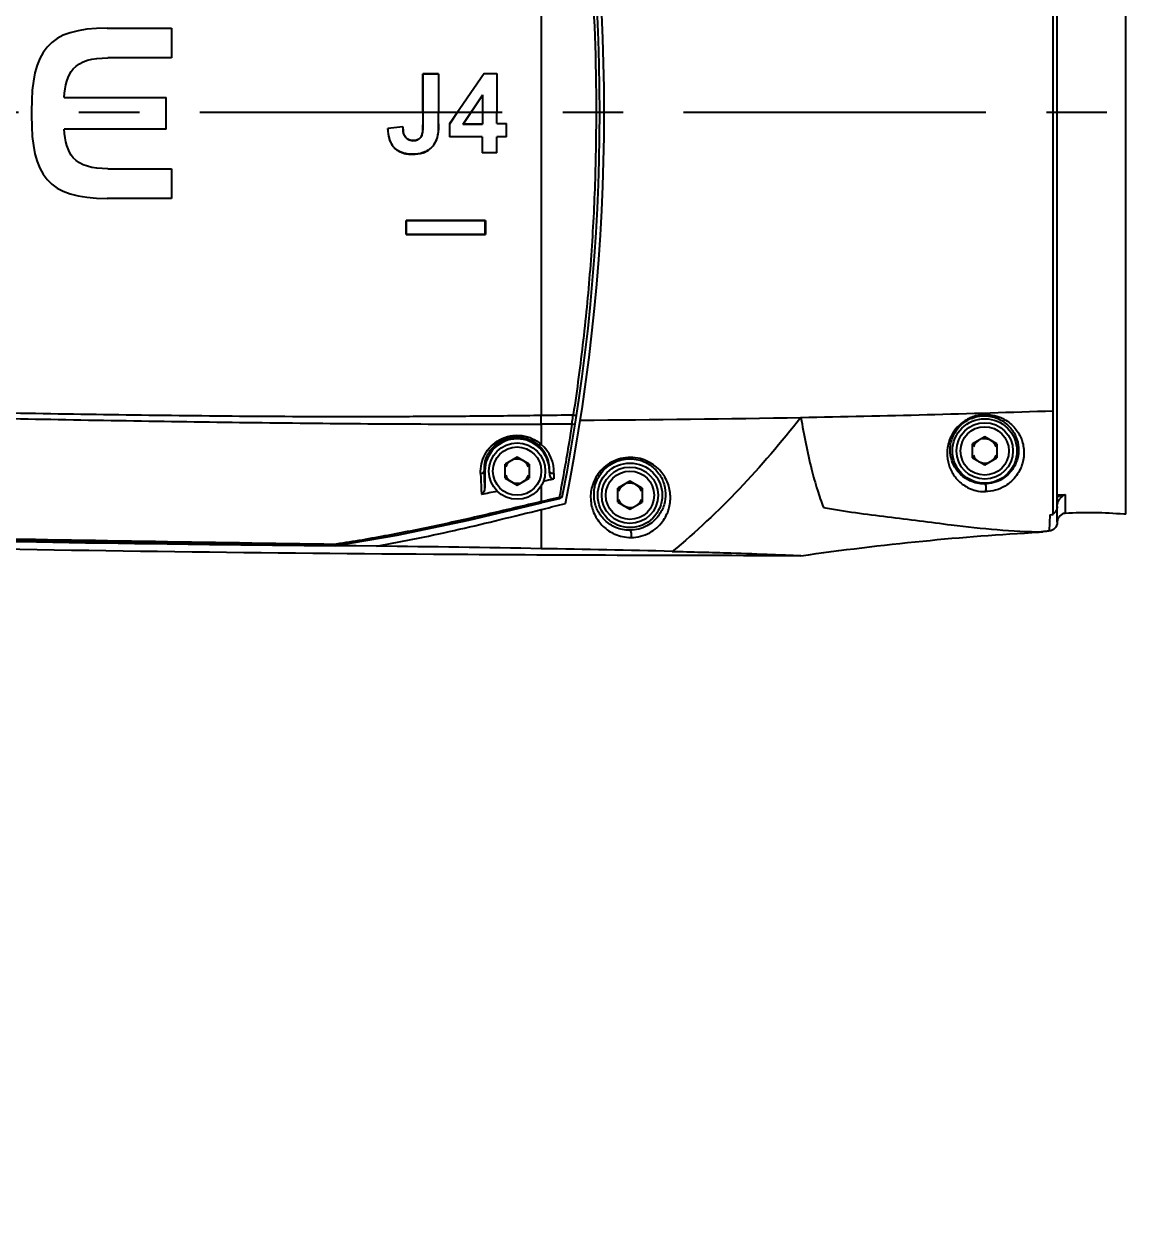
# Model space of a CAD drawing. Header units: millimetres. Extents: x 5828 to 6704, y 123 to 421.
# Drawn here: x 6560.75 to 6567.58, y 358.02 to 365.5 of the extents above; entities that cross this region are included whole.
import ezdxf

# ---------------------------------------------------------------- set-up
doc = ezdxf.new("R2010")
doc.units = ezdxf.units.MM
doc.linetypes.add('CENTER', pattern=[0.6, 0.375, -0.075, 0.075, -0.075])
for name, color, linetype in [('中心线', 7, 'Continuous'), ('外形图', 7, 'Continuous'), ('尺寸标注', 7, 'Continuous'), ('运动范围', 7, 'Continuous')]:
    doc.layers.add(name, color=color, linetype=linetype)
doc.styles.add('微软雅黑', font='msyh.ttc', dxfattribs={"height": 1.5})
doc.dimstyles.new('尺寸标注_1_20比例', dxfattribs={"dimtxt": 1.5, "dimasz": 1.25, "dimexe": 0.5, "dimexo": 0.4, "dimgap": 0.5, "dimtad": 1, "dimdec": 1, "dimlfac": 20, "dimdsep": 46, "dimtxsty": '微软雅黑', "dimcen": 0.09, "dimadec": 0, "dimazin": 0, "dimtp": 0.01, "dimtm": 0.01, "dimtfac": 1, "dimtdec": 1, "dimtofl": 0, "dimtmove": 0, "dimatfit": 3, "dimfxl": 1, "dimtolj": 1, "dimarcsym": 0})

# ---------------------------------------------------------------- blocks, each defined once
blk = doc.blocks.new('*D813')
at = {"layer": 'Defpoints', "color": 0}
for p in [(6512.9227, 388.7802), (6576.9026, 388.7802), (6574.4967, 314.9526)]:
    blk.add_point(p, dxfattribs=at)
at = {"layer": '尺寸标注', "color": 0, "lineweight": -2}
for p, q in [((6576.5026, 388.7802), (6512.4227, 388.7802)), ((6512.9227, 316.2026), (6512.9227, 387.5302)), ((6574.0967, 314.9526), (6512.4227, 314.9526))]:
    blk.add_line(p, q, dxfattribs=at)
at = {"layer": '尺寸标注', "color": 0}
for points in [[(6513.1311, 387.5302), (6512.7144, 387.5302), (6512.9227, 388.7802)], [(6512.7144, 316.2026), (6513.1311, 316.2026), (6512.9227, 314.9526)]]:
    blk.add_solid(points, dxfattribs=at)
at = {"layer": '尺寸标注', "color": 0, "insert": (6511.6437, 357.2687), "char_height": 1.5, "attachment_point": 5, "rotation": 90, "style": '微软雅黑'}
blk.add_mtext('\\A1;1476.6', dxfattribs=at)
blk = doc.blocks.new('*D815')
at = {"layer": 'Defpoints', "color": 0}
for p in [(6576.9026, 388.7802), (6505.2159, 289.3261), (6557.1036, 289.3261)]:
    blk.add_point(p, dxfattribs=at)
at = {"layer": '尺寸标注', "color": 0, "lineweight": -2}
for p, q in [((6576.5026, 388.7802), (6504.7159, 388.7802)), ((6505.2159, 387.5302), (6505.2159, 290.5761)), ((6556.7036, 289.3261), (6504.7159, 289.3261))]:
    blk.add_line(p, q, dxfattribs=at)
at = {"layer": '尺寸标注', "color": 0}
for points in [[(6505.4242, 387.5302), (6505.0076, 387.5302), (6505.2159, 388.7802)], [(6505.0076, 290.5761), (6505.4242, 290.5761), (6505.2159, 289.3261)]]:
    blk.add_solid(points, dxfattribs=at)
at = {"layer": '尺寸标注', "color": 0, "insert": (6503.9368, 339.3991), "char_height": 1.5, "attachment_point": 5, "rotation": 90, "style": '微软雅黑'}
blk.add_mtext('\\A1;1989.1', dxfattribs=at)

msp = doc.modelspace()

# ---------------------------------------------------------------- linework, layer by layer
at = {"layer": '中心线', "linetype": 'CENTER', "ltscale": 5}
msp.add_line((6546.8355, 364.9526), (6582.3651, 364.9526), dxfattribs=at)
at = {"layer": '外形图', "color": 7, "linetype": 'Continuous'}
for p, q in [((6567.1276, 362.4594), (6567.1276, 367.4458)), ((6567.1526, 362.4118), (6567.1526, 367.3933)), ((6567.578, 362.4601), (6567.578, 367.4452)), ((6563.9526, 366.8332), (6563.9526, 363.0721)), ((6561.2599, 365.4742), (6561.6596, 365.4742)), ((6561.6596, 365.4742), (6561.6596, 365.2902)), ((6561.6596, 365.2902), (6561.2646, 365.2902)), ((6563.217, 364.9526), (6563.217, 365.1923)), ((6563.2174, 365.1919), (6563.217, 365.1923)), ((6563.217, 365.1923), (6563.3159, 365.1923)), ((6563.2174, 365.1919), (6563.2174, 364.8748)), ((6563.3155, 365.1919), (6563.2174, 365.1919)), ((6563.3159, 365.1923), (6563.3159, 364.9526)), ((6563.5976, 365.1944), (6563.3844, 364.8822)), ((6563.5976, 365.1944), (6563.6768, 365.1943)), ((6563.6768, 365.1943), (6563.6768, 364.9526)), ((6563.467, 364.8795), (6563.5886, 365.0603)), ((6563.4678, 364.8799), (6563.5881, 365.0588)), ((6563.5886, 365.0603), (6563.5881, 365.0588)), ((6563.5886, 365.0603), (6563.5886, 364.8795)), ((6560.9939, 365.0447), (6561.6252, 365.0447)), ((6561.6252, 364.8482), (6561.6252, 365.0447)), ((6560.791, 364.9599), (6560.791, 364.9465)), ((6560.791, 364.9465), (6560.791, 364.933)), ((6563.2174, 364.9526), (6563.217, 364.9526)), ((6563.217, 364.9526), (6563.217, 364.8748)), ((6563.3155, 364.8811), (6563.3155, 364.9526)), ((6563.3155, 364.9526), (6563.3159, 364.9526)), ((6563.3159, 364.8811), (6563.3159, 364.9526)), ((6563.3848, 364.882), (6563.433, 364.9526)), ((6563.5162, 364.9526), (6563.5167, 364.9526)), ((6563.5881, 364.9526), (6563.5881, 364.8799)), ((6563.6767, 364.8825), (6563.6768, 364.9526)), ((6561.6252, 364.8482), (6560.9939, 364.8482)), ((6563.0949, 364.8634), (6563.0014, 364.8526)), ((6563.0018, 364.8522), (6563.0014, 364.8526)), ((6563.0945, 364.8629), (6563.0018, 364.8522)), ((6563.0945, 364.8629), (6563.0949, 364.8634)), ((6563.2174, 364.8748), (6563.217, 364.8748)), ((6563.3155, 364.8811), (6563.3159, 364.8811)), ((6563.467, 364.8795), (6563.4678, 364.8799)), ((6563.5886, 364.8795), (6563.467, 364.8795)), ((6563.4678, 364.8799), (6563.5881, 364.8799)), ((6563.5886, 364.8795), (6563.5881, 364.8799)), ((6563.6768, 364.8825), (6563.7378, 364.8825)), ((6563.5856, 364.7996), (6563.3844, 364.7996)), ((6563.7378, 364.7996), (6563.6768, 364.7996)), ((6563.6768, 364.7007), (6563.5856, 364.7007)), ((6561.2646, 364.6028), (6561.6596, 364.6028)), ((6561.6596, 364.6028), (6561.6596, 364.4188)), ((6561.6596, 364.4188), (6561.2599, 364.4188)), ((6563.1142, 364.1946), (6563.1142, 364.2814)), ((6563.1146, 364.281), (6563.1142, 364.2814)), ((6563.1142, 364.2814), (6563.6058, 364.2814)), ((6563.1146, 364.281), (6563.1146, 364.1951)), ((6563.6053, 364.281), (6563.1146, 364.281)), ((6563.6053, 364.281), (6563.6058, 364.2814)), ((6563.6053, 364.1951), (6563.6053, 364.281)), ((6563.6058, 364.2814), (6563.6058, 364.1946)), ((6563.1146, 364.1951), (6563.1142, 364.1946)), ((6563.6058, 364.1946), (6563.1142, 364.1946)), ((6563.1146, 364.1951), (6563.6053, 364.1951)), ((6563.6053, 364.1951), (6563.6058, 364.1946)), ((6564.151, 363.0795), (6564.1503, 363.0743)), ((6564.1511, 363.0794), (6564.1503, 363.0743)), ((6563.9527, 363.0181), (6563.9526, 362.8935)), ((6566.7026, 362.9392), (6566.6276, 362.8959)), ((6566.6276, 362.8093), (6566.6276, 362.8959)), ((6566.7776, 362.8959), (6566.7026, 362.9392)), ((6566.7776, 362.8959), (6566.7776, 362.8093)), ((6563.8026, 362.8142), (6563.7276, 362.7709)), ((6563.8776, 362.7709), (6563.8026, 362.8142)), ((6566.6276, 362.8093), (6566.7026, 362.766)), ((6566.7026, 362.766), (6566.7776, 362.8093)), ((6563.7276, 362.6843), (6563.7276, 362.7709)), ((6563.8776, 362.7709), (6563.8776, 362.6843)), ((6563.6026, 362.7276), (6563.5984, 362.7276)), ((6563.6026, 362.7276), (6563.6026, 362.6225)), ((6563.7276, 362.6843), (6563.8026, 362.641)), ((6563.8026, 362.641), (6563.8776, 362.6843)), ((6564.003, 362.7276), (6564.0026, 362.7168)), ((6564.0026, 362.7168), (6564.0026, 362.7276)), ((6564.003, 362.7276), (6564.0026, 362.7276)), ((6564.0314, 362.7118), (6564.03, 362.6796)), ((6564.5026, 362.6642), (6564.4276, 362.6209)), ((6564.5776, 362.6209), (6564.5026, 362.6642)), ((6563.9526, 362.6427), (6563.9526, 362.5382)), ((6564.4276, 362.5343), (6564.4276, 362.6209)), ((6564.5776, 362.6209), (6564.5776, 362.5343)), ((6563.9526, 362.538), (6563.9545, 362.53)), ((6564.066, 362.5566), (6563.9545, 362.53)), ((6564.0269, 362.5556), (6563.9897, 362.5468)), ((6564.0669, 362.5793), (6564.0642, 362.5644)), ((6564.0642, 362.5644), (6564.066, 362.5566)), ((6564.4276, 362.5343), (6564.5026, 362.491)), ((6564.5026, 362.491), (6564.5776, 362.5343)), ((6567.1526, 362.5814), (6567.2017, 362.5823)), ((6567.1526, 362.5493), (6567.16, 362.545)), ((6567.1526, 362.5163), (6567.1533, 362.5257)), ((6567.2017, 362.5823), (6567.2017, 362.4653)), ((6563.9526, 362.4894), (6563.9638, 362.4922)), ((6563.9526, 362.4894), (6563.9526, 362.2466)), ((6567.1047, 362.3563), (6567.1092, 362.4568)), ((6567.578, 362.4601), (6567.5651, 362.4598)), ((6567.0426, 362.3484), (6567.0401, 362.3481)), ((6562.9315, 362.2628), (6562.6781, 362.2672)), ((6562.6781, 362.2661), (6562.6781, 362.2661)), ((6562.9315, 362.2628), (6562.6781, 362.265)), ((6562.6782, 362.275), (6562.6806, 362.2749)), ((6562.6783, 362.2752), (6562.6807, 362.2752)), ((6562.6807, 362.2752), (6562.682, 362.2663))]:
    msp.add_line(p, q, dxfattribs=at)
msp.add_lwpolyline([(6562.682, 362.2663), (6563.058, 362.33), (6563.503, 362.424), (6563.9545, 362.53)], dxfattribs=at)
for centre, radius in [((6566.7026, 362.8526), 0.2), ((6566.7026, 362.8526), 0.175), ((6566.7026, 362.8526), 0.15), ((6563.8026, 362.7276), 0.175), ((6563.8026, 362.7276), 0.15), ((6564.5026, 362.5776), 0.2), ((6564.5026, 362.5776), 0.175), ((6564.5026, 362.5776), 0.15)]:
    msp.add_circle(centre, radius, dxfattribs=at)
for centre, radius, start, end in [((6551.9526, 364.9526), 12.39, 348.7079, 11.2921), ((6551.9509, 364.9526), 12.3644, 348.91849, 11.08152), ((6560.5094, 363.5417), 3.6707, 351.80257, 352.07542), ((6559.7095, 363.6525), 4.4782, 352.08181, 352.32466), ((6559.1166, 363.7333), 5.0766, 352.31493, 352.54199), ((6563.5048, 474.615), 111.5735, 270.354271, 271.056848), ((6563.8198, 458.9392), 95.8945, 271.041398, 271.97672), ((6563.8026, 362.7276), 0.2, 0, 180), ((6563.8013, 362.7374), 0.2019, 357.97069, 48.8058), ((6563.8027, 362.7207), 0.2288, 357.76596, 49.05542), ((6566.7026, 362.8526), 0.075, 120, 160.00237), ((6566.7026, 362.8526), 0.075, 19.99763, 100.00237), ((6566.7026, 362.8526), 0.075, 199.99763, 280.00237), ((6566.7026, 362.8526), 0.075, 300, 340.00237), ((6563.8012, 362.7364), 0.203, 171.82973, 182.47526), ((6563.8026, 362.7276), 0.075, 120, 160.00237), ((6563.8026, 362.7276), 0.075, 19.99763, 100.00237), ((6563.8026, 362.7276), 0.075, 199.99763, 280.00237), ((6563.8026, 362.7276), 0.075, 300, 340.00237), ((6563.8006, 362.7374), 0.2027, 357.23208, 357.98347), ((6564.5026, 362.5776), 0.075, 120, 160.00237), ((6564.5026, 362.5776), 0.075, 19.99763, 100.00237), ((6561.2069, 374.2776), 12.0563, 283.16382, 283.34524), ((6566.8575, 350.6229), 12.2639, 103.166, 103.3448), ((6564.0602, 362.5809), 0.025, 283.43316, 348.9185), ((6564.5026, 362.5776), 0.075, 199.99763, 280.00237), ((6564.5026, 362.5776), 0.075, 300, 340.00237), ((6567.2165, 362.4458), 0.1368, 111.06341, 117.8755), ((6567.2114, 362.5164), 0.0589, 160.61623, 170.94077), ((6567.2099, 362.517), 0.0573, 150.73585, 160.61039), ((6567.2384, 362.4996), 0.0907, 136.35205, 140.61916), ((6566.75, 365.0534), 2.6214, 277.87565, 278.2821), ((6567.3461, 359.9702), 2.4993, 84.97372, 93.31236), ((6564.2429, 561.6928), 199.4329, 268.013647, 269.550434), ((6564.1695, 561.8877), 199.6273, 268.341431, 269.271901), ((6564.9882, 618.1711), 255.9166, 269.248748, 269.482799), ((6556.5671, -70.9793), 433.2888, 89.023336, 89.158367), ((6561.7945, 237.233), 125.0322, 88.638545, 89.011028)]:
    msp.add_arc(centre, radius, start, end, dxfattribs=at)
for points, knots in [([(6564.1511, 366.8258), (6564.1751, 366.6727), (6564.2152, 366.3639), (6564.2753, 365.74), (6564.293, 365.268), (6564.293, 364.9526)], [0, 0, 0, 0, 0.24722, 0.496808, 1, 1, 1, 1]), ([(6564.293, 364.9526), (6564.2919, 364.7947), (6564.2871, 364.4792), (6564.2601, 364.008), (6564.2154, 363.5413), (6564.1747, 363.2325), (6564.1511, 363.0794)], [0, 0, 0, 0, 0.252049, 0.503249, 0.752808, 1, 1, 1, 1]), ([(6563.0014, 364.8526), (6563.0014, 364.8302), (6563.0055, 364.7962), (6563.0229, 364.7545), (6563.0508, 364.7189), (6563.0928, 364.6979), (6563.1372, 364.6921), (6563.1819, 364.6921), (6563.2382, 364.7031), (6563.2915, 364.7487), (6563.316, 364.8136), (6563.3159, 364.8587), (6563.3159, 364.8811)], [0, 0, 0, 0, 0.125337, 0.188082, 0.250689, 0.37485, 0.437499, 0.500179, 0.625029, 0.749466, 0.874385, 1, 1, 1, 1]), ([(6563.3155, 364.8811), (6563.3155, 364.8588), (6563.3156, 364.8139), (6563.2913, 364.7492), (6563.2382, 364.7037), (6563.1821, 364.6925), (6563.1375, 364.6925), (6563.0933, 364.6983), (6563.0513, 364.7191), (6563.0234, 364.7545), (6563.0059, 364.796), (6563.0019, 364.8299), (6563.0018, 364.8522)], [0, 0, 0, 0, 0.125397, 0.250315, 0.374814, 0.499657, 0.562346, 0.62501, 0.749322, 0.812052, 0.874737, 1, 1, 1, 1]), ([(6563.0945, 364.8629), (6563.0949, 364.8523), (6563.0951, 364.8363), (6563.0998, 364.8155), (6563.1099, 364.7967), (6563.1318, 364.7801), (6563.1638, 364.7742), (6563.1899, 364.7828), (6563.2059, 364.7971), (6563.2157, 364.8163), (6563.2183, 364.8431), (6563.2174, 364.8642), (6563.2174, 364.8748)], [0, 0, 0, 0, 0.125584, 0.188391, 0.251057, 0.375196, 0.499536, 0.623749, 0.686414, 0.749117, 0.874367, 1, 1, 1, 1]), ([(6563.217, 364.8748), (6563.217, 364.8642), (6563.2179, 364.8432), (6563.2153, 364.8165), (6563.2055, 364.7974), (6563.1896, 364.7832), (6563.1635, 364.7746), (6563.1317, 364.7807), (6563.1099, 364.7973), (6563.1, 364.8162), (6563.0956, 364.8369), (6563.0953, 364.8528), (6563.0949, 364.8634)], [0, 0, 0, 0, 0.125654, 0.250919, 0.313606, 0.376251, 0.500468, 0.624832, 0.748944, 0.811631, 0.874401, 1, 1, 1, 1]), ([(6563.9526, 363.0721), (6563.828, 363.0702), (6563.5788, 363.0677), (6563.2048, 363.0653), (6562.8306, 363.064), (6562.3312, 363.0648), (6561.7067, 363.0702), (6560.957, 363.0809), (6560.207, 363.0952), (6559.2069, 363.1201), (6558.2068, 363.152), (6557.2069, 363.1916), (6556.2072, 363.2348), (6554.9578, 363.2976), (6553.4593, 363.3849), (6552.4608, 363.4517), (6551.9617, 363.4868)], [0, 0, 0, 0, 0.03114, 0.062304, 0.093489, 0.12469, 0.187132, 0.249612, 0.312117, 0.374637, 0.499698, 0.562232, 0.624769, 0.749846, 0.874925, 1, 1, 1, 1]), ([(6551.9585, 363.4416), (6552.9572, 363.3731), (6554.456, 363.2824), (6556.2058, 363.1982), (6557.2059, 363.1566), (6558.2061, 363.118), (6559.2065, 363.0867), (6560.207, 363.0622), (6560.9572, 363.0475), (6561.707, 363.0349), (6562.7054, 363.0213), (6563.454, 363.0181), (6563.9527, 363.0181)], [0, 0, 0, 0, 0.250173, 0.375261, 0.437804, 0.500344, 0.625415, 0.687941, 0.75045, 0.812931, 0.875366, 1, 1, 1, 1]), ([(6563.9526, 363.0181), (6563.9527, 363.0222), (6563.953, 363.0402), (6563.9529, 363.0582), (6563.9526, 363.0721)], [0, 0, 0, 0, 0.230778, 1, 1, 1, 1]), ([(6564.1503, 363.0743), (6564.1553, 363.0737), (6564.1622, 363.0734), (6564.1693, 363.0743), (6564.172, 363.0757), (6564.1721, 363.0766)], [0, 0, 0, 0, 0.675194, 0.878978, 1, 1, 1, 1]), ([(6565.5627, 363.0605), (6565.4418, 362.9066), (6565.1918, 362.6138), (6564.9113, 362.3492), (6564.7653, 362.2299)], [0, 0, 0, 0, 0.509352, 1, 1, 1, 1]), ([(6565.5627, 363.0605), (6565.5811, 362.953), (6565.6108, 362.8016), (6565.6615, 362.6162), (6565.6885, 362.5375), (6565.7026, 362.502)], [0, 0, 0, 0, 0.567692, 0.801586, 1, 1, 1, 1]), ([(6566.7115, 363.0782), (6566.6892, 363.078), (6566.6426, 363.0724), (6566.5619, 363.0356), (6566.4942, 362.9614), (6566.466, 362.8661), (6566.4709, 362.7858), (6566.4968, 362.7184), (6566.5409, 362.6612), (6566.5944, 362.6245), (6566.6517, 362.6037), (6566.687, 362.6006), (6566.7067, 362.6001)], [0, 0, 0, 0, 0.089312, 0.185223, 0.349896, 0.472725, 0.574125, 0.666332, 0.757792, 0.859384, 0.921378, 1, 1, 1, 1]), ([(6566.7026, 362.6479), (6566.6714, 362.6477), (6566.6168, 362.6593), (6566.5546, 362.7012), (6566.5146, 362.7511), (6566.4905, 362.8101), (6566.4848, 362.8806), (6566.5084, 362.9654), (6566.5811, 363.0476), (6566.6613, 363.0708), (6566.7026, 363.0703)], [0, 0, 0, 0, 0.140615, 0.242396, 0.333718, 0.425462, 0.52606, 0.647945, 0.813451, 1, 1, 1, 1]), ([(6566.7115, 363.0782), (6566.711, 363.0772), (6566.7091, 363.0737), (6566.7054, 363.0704), (6566.7026, 363.0703)], [0, 0, 0, 0, 0.291513, 1, 1, 1, 1]), ([(6566.7026, 363.0703), (6566.7341, 363.07), (6566.7927, 363.056), (6566.8595, 363.0055), (6566.8997, 362.9423), (6566.916, 362.8729), (6566.9091, 362.8016), (6566.8763, 362.7314), (6566.8084, 362.6675), (6566.7405, 362.6482), (6566.7026, 362.6479)], [0, 0, 0, 0, 0.143902, 0.264846, 0.374535, 0.479529, 0.584719, 0.696019, 0.82648, 1, 1, 1, 1]), ([(6566.7115, 363.0782), (6566.7467, 363.0779), (6566.8126, 363.0624), (6566.8875, 363.0053), (6566.9323, 362.9335), (6566.9498, 362.8547), (6566.9408, 362.7737), (6566.9025, 362.6942), (6566.8255, 362.6224), (6566.7491, 362.6005), (6566.7067, 362.6002)], [0, 0, 0, 0, 0.142579, 0.263078, 0.372704, 0.478134, 0.584197, 0.696695, 0.828044, 1, 1, 1, 1]), ([(6564.1426, 363.0183), (6564.1368, 362.9811), (6564.1135, 362.8345), (6564.0875, 362.6883), (6564.0669, 362.5793)], [0, 0, 0, 0, 0.253053, 1, 1, 1, 1]), ([(6564.1426, 363.0183), (6564.1477, 363.0181), (6564.1568, 363.0189), (6564.1643, 363.0261), (6564.1648, 363.0298)], [0, 0, 0, 0, 0.580097, 1, 1, 1, 1]), ([(6563.5763, 362.7129), (6563.5746, 362.7524), (6563.5934, 362.838), (6563.6734, 362.9186), (6563.7607, 362.9494), (6563.8324, 362.9514), (6563.8988, 362.932), (6563.9365, 362.9075), (6563.9526, 362.8936)], [0, 0, 0, 0, 0.225958, 0.474995, 0.610738, 0.747245, 0.878013, 1, 1, 1, 1]), ([(6563.6003, 362.7653), (6563.605, 362.7978), (6563.6323, 362.865), (6563.7215, 362.9349), (6563.8377, 362.9471), (6563.9077, 362.9127), (6563.9343, 362.8894)], [0, 0, 0, 0, 0.229298, 0.483936, 0.753313, 1, 1, 1, 1]), ([(6563.9526, 362.8936), (6563.951, 362.8923), (6563.9458, 362.889), (6563.9379, 362.887), (6563.9343, 362.8894)], [0, 0, 0, 0, 0.320206, 1, 1, 1, 1]), ([(6564.5063, 362.8123), (6564.4859, 362.8119), (6564.4451, 362.8079), (6564.3887, 362.7859), (6564.3409, 362.7528), (6564.2936, 362.7005), (6564.2595, 362.6251), (6564.2557, 362.5328), (6564.2819, 362.4497), (6564.3248, 362.3923), (6564.3697, 362.3565), (6564.4099, 362.3345), (6564.4568, 362.3193), (6564.4909, 362.3163), (6564.5087, 362.3159)], [0, 0, 0, 0, 0.078435, 0.156419, 0.230778, 0.300426, 0.426319, 0.540634, 0.648822, 0.75598, 0.811329, 0.869203, 0.931364, 1, 1, 1, 1]), ([(6564.5063, 362.8124), (6564.5059, 362.8104), (6564.5053, 362.8077), (6564.5037, 362.804), (6564.5026, 362.804)], [0, 0, 0, 0, 0.650301, 1, 1, 1, 1]), ([(6564.5087, 362.3159), (6564.5286, 362.3156), (6564.569, 362.3214), (6564.6399, 362.3486), (6564.7061, 362.406), (6564.7475, 362.4892), (6564.7579, 362.5732), (6564.7409, 362.6555), (6564.7034, 362.7182), (6564.6589, 362.7607), (6564.6158, 362.7882), (6564.564, 362.8075), (6564.5259, 362.8118), (6564.5063, 362.8123)], [0, 0, 0, 0, 0.07728, 0.156478, 0.292629, 0.405598, 0.510179, 0.614984, 0.726562, 0.787435, 0.852863, 0.923695, 1, 1, 1, 1]), ([(6564.5026, 362.3607), (6564.4723, 362.3604), (6564.4153, 362.3718), (6564.3463, 362.4171), (6564.3, 362.4787), (6564.2767, 362.5527), (6564.2803, 362.635), (6564.3179, 362.7186), (6564.3949, 362.7864), (6564.4661, 362.8041), (6564.5026, 362.804)], [0, 0, 0, 0, 0.130533, 0.242922, 0.349486, 0.457199, 0.571426, 0.697915, 0.842561, 1, 1, 1, 1]), ([(6564.5026, 362.804), (6564.5365, 362.8038), (6564.6003, 362.7886), (6564.6716, 362.7327), (6564.7125, 362.6638), (6564.7272, 362.5905), (6564.7176, 362.5159), (6564.6801, 362.4418), (6564.6074, 362.3787), (6564.5387, 362.361), (6564.5026, 362.3607)], [0, 0, 0, 0, 0.14756, 0.273399, 0.384689, 0.488996, 0.593126, 0.70592, 0.842751, 1, 1, 1, 1]), ([(6563.5763, 362.7129), (6563.5793, 362.7132), (6563.588, 362.7148), (6563.598, 362.7215), (6563.5984, 362.7276)], [0, 0, 0, 0, 0.330903, 1, 1, 1, 1]), ([(6563.5763, 362.7129), (6563.5767, 362.7021), (6563.5785, 362.6591), (6563.5803, 362.6161), (6563.5818, 362.5839)], [0, 0, 0, 0, 0.251728, 1, 1, 1, 1]), ([(6564.0026, 362.7168), (6564.0026, 362.7125), (6564.0035, 362.7038), (6564.0079, 362.6914), (6564.0163, 362.6808), (6564.0258, 362.6787), (6564.03, 362.6796)], [0, 0, 0, 0, 0.250576, 0.501087, 0.751634, 1, 1, 1, 1]), ([(6564.0313, 362.7118), (6564.0247, 362.7114), (6564.0129, 362.713), (6564.0033, 362.7227), (6564.003, 362.7276)], [0, 0, 0, 0, 0.573615, 1, 1, 1, 1]), ([(6563.5818, 362.5837), (6563.5892, 362.5853), (6563.6005, 362.5995), (6563.6026, 362.6147), (6563.6026, 362.6225)], [0, 0, 0, 0, 0.492799, 1, 1, 1, 1]), ([(6563.5818, 362.5837), (6563.5979, 362.5871), (6563.63, 362.5944), (6563.6623, 362.6009), (6563.6784, 362.6044)], [0, 0, 0, 0, 0.499999, 1, 1, 1, 1]), ([(6566.7067, 362.6002), (6566.7097, 362.6038), (6566.712, 362.6136), (6566.7123, 362.6277), (6566.7105, 362.6392), (6566.7058, 362.6478), (6566.7026, 362.6479)], [0, 0, 0, 0, 0.276088, 0.55529, 0.810199, 1, 1, 1, 1]), ([(6563.9526, 362.5382), (6563.8472, 362.5132), (6563.6364, 362.4637), (6563.3197, 362.3914), (6563.0012, 362.3278), (6562.7879, 362.2903), (6562.6807, 362.2753)], [0, 0, 0, 0, 0.250001, 0.500005, 0.75, 1, 1, 1, 1]), ([(6564.0642, 362.5644), (6564.0651, 362.5644), (6564.0687, 362.5645), (6564.0723, 362.5652), (6564.0747, 362.5661)], [0, 0, 0, 0, 0.277855, 1, 1, 1, 1]), ([(6567.1728, 362.5622), (6567.1751, 362.5646), (6567.1836, 362.5726), (6567.1938, 362.5791), (6567.2017, 362.5823)], [0, 0, 0, 0, 0.274234, 1, 1, 1, 1]), ([(6562.9315, 362.2628), (6563.1033, 362.2927), (6563.4449, 362.3637), (6563.7833, 362.4477), (6563.9526, 362.4894)], [0, 0, 0, 0, 0.499987, 1, 1, 1, 1]), ([(6565.7026, 362.502), (6565.7684, 362.4889), (6565.901, 362.4691), (6566.1657, 362.436), (6566.3639, 362.4115), (6566.4956, 362.3942)], [0, 0, 0, 0, 0.251658, 0.502234, 1, 1, 1, 1]), ([(6567.2017, 362.4653), (6567.189, 362.4645), (6567.1694, 362.4549), (6567.1549, 362.4321), (6567.1526, 362.4181), (6567.1526, 362.4111)], [0, 0, 0, 0, 0.480737, 0.734476, 1, 1, 1, 1]), ([(6565.5627, 362.2028), (6564.8029, 362.2033), (6561.7634, 362.2129), (6558.7235, 362.2687), (6556.4457, 362.3638)], [0, 0, 0, 0, 0.249969, 1, 1, 1, 1]), ([(6557.3306, 362.3886), (6558.2225, 362.3564), (6560.0049, 362.3068), (6561.7877, 362.279), (6562.6781, 362.2661)], [0, 0, 0, 0, 0.500569, 1, 1, 1, 1]), ([(6557.331, 362.3979), (6558.3183, 362.3622), (6560.1006, 362.314), (6561.8833, 362.2868), (6562.6782, 362.275)], [0, 0, 0, 0, 0.554096, 1, 1, 1, 1]), ([(6564.5087, 362.3159), (6564.5108, 362.3203), (6564.5126, 362.3296), (6564.5122, 362.343), (6564.5101, 362.3534), (6564.5055, 362.3606), (6564.5026, 362.3607)], [0, 0, 0, 0, 0.301318, 0.576126, 0.820141, 1, 1, 1, 1]), ([(6566.4956, 362.3942), (6566.5904, 362.3837), (6566.7787, 362.3618), (6566.9683, 362.3514), (6567.0625, 362.3513)], [0, 0, 0, 0, 0.503275, 1, 1, 1, 1]), ([(6567.1526, 362.4111), (6567.153, 362.3967), (6567.1415, 362.3694), (6567.1162, 362.3576), (6567.1047, 362.3563)], [0, 0, 0, 0, 0.55468, 1, 1, 1, 1]), ([(6565.5627, 362.2028), (6565.8139, 362.2381), (6566.3054, 362.2974), (6566.7991, 362.3369), (6567.0401, 362.3481)], [0, 0, 0, 0, 0.512599, 1, 1, 1, 1]), ([(6567.0625, 362.3512), (6567.0602, 362.3508), (6567.0536, 362.35), (6567.0469, 362.3491), (6567.0426, 362.3484)], [0, 0, 0, 0, 0.340843, 1, 1, 1, 1]), ([(6567.1047, 362.3563), (6567.1006, 362.3558), (6567.0865, 362.3542), (6567.0724, 362.3525), (6567.0625, 362.3512)], [0, 0, 0, 0, 0.293322, 1, 1, 1, 1]), ([(6562.6781, 362.2661), (6562.6786, 362.2662), (6562.6793, 362.268), (6562.6797, 362.2694), (6562.6799, 362.2705)], [0, 0, 0, 0, 0.326639, 1, 1, 1, 1]), ([(6564.7652, 362.2299), (6564.8863, 362.2269), (6565.0907, 362.2214), (6565.3308, 362.2133), (6565.4552, 362.208), (6565.5217, 362.2051), (6565.5367, 362.2039), (6565.5657, 362.2028), (6565.5626, 362.2028)], [0, 0, 0, 0, 0.455142, 0.777103, 0.88129, 0.950311, 0.98836, 1, 1, 1, 1])]:
    msp.add_open_spline(points, degree=3, knots=knots, dxfattribs=at)
for points in [[(6561.2599, 365.4742), (6560.892, 365.4742), (6560.791, 365.3333), (6560.791, 364.9599)], [(6561.0496, 365.222), (6561.0943, 365.2729), (6561.1675, 365.2902), (6561.2646, 365.2902)], [(6560.9939, 365.0447), (6560.9981, 365.1179), (6561.0144, 365.1819), (6561.0496, 365.222)], [(6563.5881, 365.0588), (6563.5881, 365.0234), (6563.5881, 364.988), (6563.5881, 364.9526)], [(6560.791, 364.933), (6560.791, 364.5596), (6560.892, 364.4188), (6561.2599, 364.4188)], [(6561.0496, 364.6709), (6561.0144, 364.7111), (6560.9981, 364.775), (6560.9939, 364.8482)], [(6563.3844, 364.8822), (6563.3844, 364.8547), (6563.3843, 364.8271), (6563.3843, 364.7996)], [(6563.7377, 364.7996), (6563.7377, 364.8272), (6563.7378, 364.8549), (6563.7378, 364.8825)], [(6563.5857, 364.7996), (6563.5857, 364.7666), (6563.5854, 364.7337), (6563.5854, 364.7007)], [(6563.6766, 364.7007), (6563.6766, 364.7337), (6563.6769, 364.7667), (6563.6769, 364.7996)], [(6561.2646, 364.6028), (6561.1675, 364.6028), (6561.0943, 364.62), (6561.0496, 364.6709)], [(6564.1503, 363.0743), (6564.0844, 363.0736), (6564.0185, 363.0729), (6563.9526, 363.0721)], [(6564.1426, 363.0186), (6564.0793, 363.0183), (6564.0159, 363.018), (6563.9526, 363.0178)], [(6563.6026, 362.6225), (6563.6012, 362.6576), (6563.5998, 362.6926), (6563.5984, 362.7276)], [(6563.9663, 362.666), (6563.9876, 362.6705), (6564.0088, 362.675), (6564.03, 362.6796)], [(6563.9638, 362.4922), (6564.0101, 362.5036), (6564.0564, 362.5151), (6564.1027, 362.5265)], [(6564.0747, 362.5661), (6564.0773, 362.5671), (6564.0799, 362.5685), (6564.0818, 362.5705)], [(6564.0818, 362.5705), (6564.0832, 362.5721), (6564.0843, 362.5741), (6564.0847, 362.5761)], [(6567.16, 362.545), (6567.1624, 362.5493), (6567.1652, 362.5533), (6567.1684, 362.5572)], [(6567.1674, 362.5735), (6567.1784, 362.5777), (6567.19, 362.5807), (6567.2017, 362.5823)], [(6567.1407, 362.4747), (6567.1371, 362.4702), (6567.1326, 362.4663), (6567.1276, 362.4633)], [(6567.1526, 362.5084), (6567.1526, 362.4965), (6567.1482, 362.484), (6567.1407, 362.4747)], [(6562.682, 362.2663), (6562.6807, 362.2661), (6562.6794, 362.266), (6562.6782, 362.2663)], [(6562.6799, 362.2705), (6562.6803, 362.272), (6562.6805, 362.2736), (6562.6807, 362.2752)]]:
    msp.add_open_spline(points, degree=3, dxfattribs=at)
at = {"layer": '运动范围', "color": 7, "linetype": 'Continuous'}
msp.add_arc((6576.9026, 334.9526), 53.8276, 350, 225, dxfattribs=at)

# ---------------------------------------------------------------- dimensions: what is measured, and where the dimension line sits
at = {"layer": '尺寸标注'}
for base, p1, p2, picture, middle in [((6505.2159, 289.3261), (6576.9026, 388.7802), (6557.1036, 289.3261), '*D815', (6505.2159, 339.3991)), ((6512.9227, 388.7802), (6574.4967, 314.9526), (6576.9026, 388.7802), '*D813', (6512.9227, 357.2687))]:
    dim = msp.add_linear_dim(base=base, p1=p1, p2=p2, angle=90, dimstyle='尺寸标注_1_20比例', dxfattribs=at)
    dim.commit()
    dim.dimension.update_dxf_attribs({"geometry": picture, "text_midpoint": middle, "dimtype": 160})

doc.saveas('drawing.dxf')
